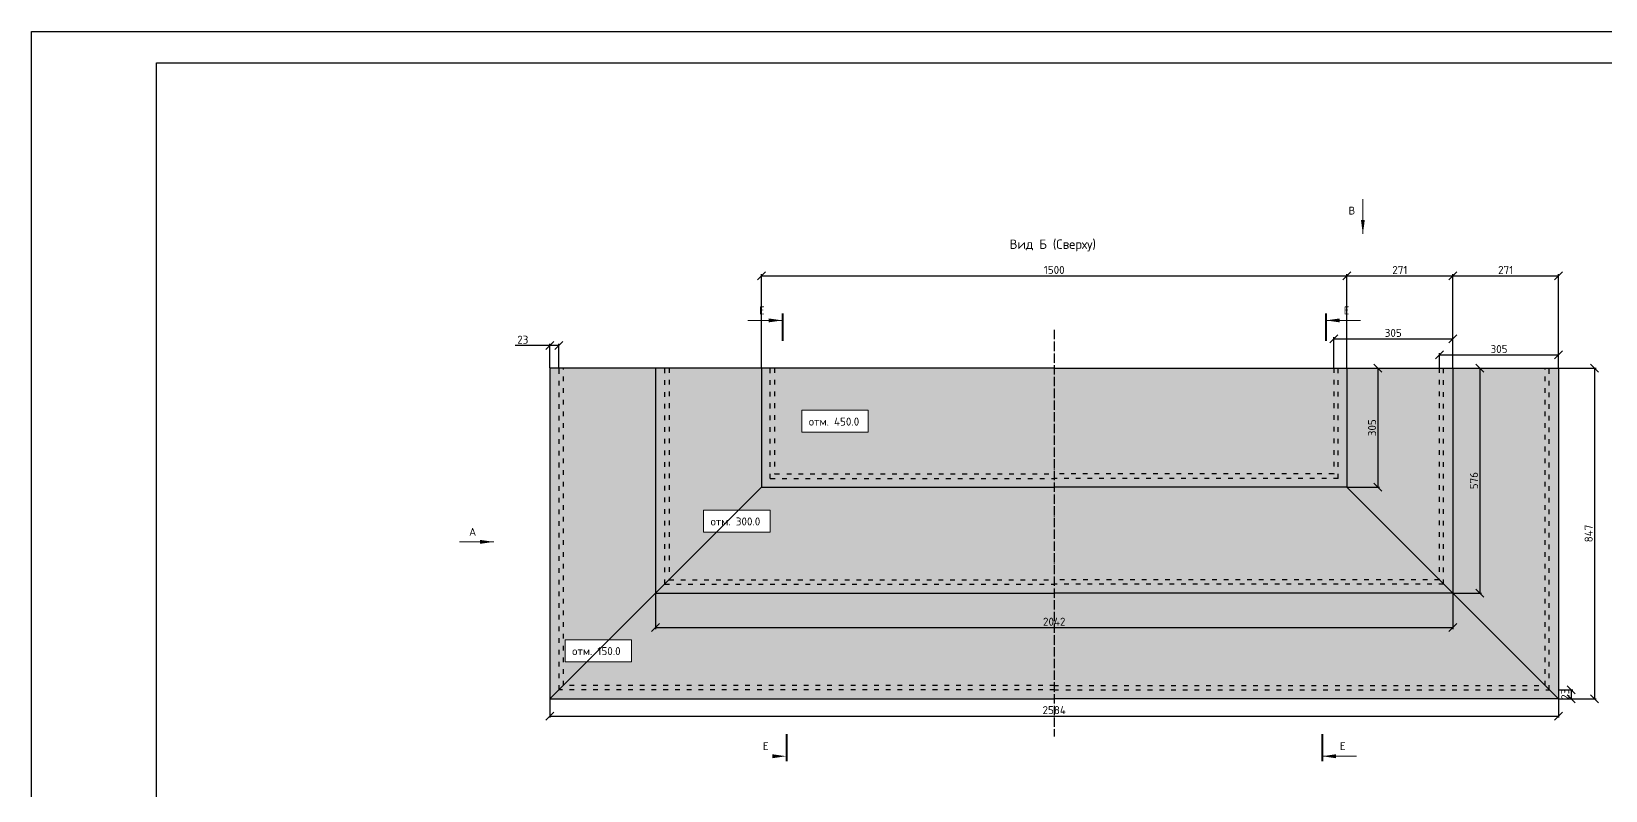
# Model space of a CAD drawing. Header units: millimetres. Extents: x 63961 to 279437, y 165795 to 374915.
# Drawn here: x 137795 to 141828, y 186669 to 188613 of the extents above; entities that cross this region are included whole.
import ezdxf

# ---------------------------------------------------------------- set-up
doc = ezdxf.new("R2010")
doc.units = ezdxf.units.MM
doc.linetypes.add('ACAD_ISO03W100', pattern=[30, 12, -18])
doc.linetypes.add('ACAD_ISO04W100', pattern=[30, 24, -3, 0, -3])
for name, color, linetype in [('Доска невидимый', 32, 'ACAD_ISO03W100'), ('Заливка ступени', 52, 'Continuous'), ('Оси', 120, 'ACAD_ISO04W100'), ('Рамка', 7, 'Continuous'), ('Ступень СМ305 Невидимая', 52, 'ACAD_ISO03W100')]:
    doc.layers.add(name, color=color, linetype=linetype)
doc.layers.add('Размеры', color=150, linetype='Continuous', lineweight=0)
doc.layers.add('Ступень СМ305', color=52, linetype='Continuous', lineweight=30)
doc.styles.get("Standard").update_dxf_attribs({"font": 'isocpeur.ttf'})
doc.dimstyles.new('Копия Аннотативный', dxfattribs={"dimscale": 0, "dimtxt": 20.5, "dimasz": 20.5, "dimexe": 4.25, "dimexo": 0.625, "dimgap": 4.625, "dimtad": 1, "dimtxsty": 'Standard', "dimblk": 'OBLIQUE', "dimcen": 20.5, "dimclrd": 256, "dimclrt": 256, "dimadec": 0, "dimazin": 0, "dimtfac": 1, "dimtmove": 0, "dimatfit": 3, "dimfxl": 1, "dimtfillclr": 4, "dimarcsym": 0})

# ---------------------------------------------------------------- blocks, each defined once
blk = doc.blocks.new('_Oblique')
at = {"color": 0, "linetype": 'ByBlock', "lineweight": -2}
blk.add_line((-0.5, -0.5), (0.5, 0.5), dxfattribs=at)
blk = doc.blocks.new('*D1185')
at = {"layer": 'Defpoints', "color": 0, "transparency": 16777216}
for p in [(141165.5, 187987.4), (139665.5, 187750.6), (141165.5, 187750.6)]:
    blk.add_point(p, dxfattribs=at)
at = {"layer": 'Размеры', "color": 0, "lineweight": -2, "transparency": 16777216}
for p, q in [((139665.5, 187751.3), (139665.5, 187991.7)), ((141165.5, 187751.3), (141165.5, 187991.7))]:
    blk.add_line(p, q, dxfattribs=at)
at = {"layer": 'Размеры', "lineweight": -2, "transparency": 16777216}
blk.add_line((139665.5, 187987.4), (141165.5, 187987.4), dxfattribs=at)
at = {"layer": 'Размеры', "lineweight": -2, "transparency": 16777216, "xscale": 20.5, "yscale": 20.5, "zscale": 20.5, "rotation": 180}
blk.add_blockref('_Oblique', (139665.5, 187987.4), dxfattribs=at)
at = {"layer": 'Размеры', "lineweight": -2, "transparency": 16777216, "xscale": 20.5, "yscale": 20.5, "zscale": 20.5}
blk.add_blockref('_Oblique', (141165.5, 187987.4), dxfattribs=at)
at = {"layer": 'Размеры', "transparency": 16777216, "insert": (140415.5, 188002.5), "char_height": 20.5, "attachment_point": 5}
blk.add_mtext('1500', dxfattribs=at)
blk = doc.blocks.new('*D1186')
at = {"layer": 'Defpoints', "color": 0, "transparency": 16777216}
for p in [(141436.5, 187987.4), (141165.5, 187750.6), (141436.5, 187750.6)]:
    blk.add_point(p, dxfattribs=at)
at = {"layer": 'Размеры', "color": 0, "lineweight": -2, "transparency": 16777216}
for p, q in [((141165.5, 187751.3), (141165.5, 187991.7)), ((141436.5, 187751.3), (141436.5, 187991.7))]:
    blk.add_line(p, q, dxfattribs=at)
at = {"layer": 'Размеры', "lineweight": -2, "transparency": 16777216}
blk.add_line((141165.5, 187987.4), (141436.5, 187987.4), dxfattribs=at)
at = {"layer": 'Размеры', "lineweight": -2, "transparency": 16777216, "xscale": 20.5, "yscale": 20.5, "zscale": 20.5, "rotation": 180}
blk.add_blockref('_Oblique', (141165.5, 187987.4), dxfattribs=at)
at = {"layer": 'Размеры', "lineweight": -2, "transparency": 16777216, "xscale": 20.5, "yscale": 20.5, "zscale": 20.5}
blk.add_blockref('_Oblique', (141436.5, 187987.4), dxfattribs=at)
at = {"layer": 'Размеры', "transparency": 16777216, "insert": (141301, 188002.3), "char_height": 20.5, "attachment_point": 5}
blk.add_mtext('271', dxfattribs=at)
blk = doc.blocks.new('*D1187')
at = {"layer": 'Defpoints', "color": 0, "transparency": 16777216}
for p in [(141707.5, 187987.4), (141436.5, 187750.6), (141707.5, 187750.6)]:
    blk.add_point(p, dxfattribs=at)
at = {"layer": 'Размеры', "color": 0, "lineweight": -2, "transparency": 16777216}
for p, q in [((141436.5, 187751.3), (141436.5, 187991.7)), ((141707.5, 187751.3), (141707.5, 187991.7))]:
    blk.add_line(p, q, dxfattribs=at)
at = {"layer": 'Размеры', "lineweight": -2, "transparency": 16777216}
blk.add_line((141436.5, 187987.4), (141707.5, 187987.4), dxfattribs=at)
at = {"layer": 'Размеры', "lineweight": -2, "transparency": 16777216, "xscale": 20.5, "yscale": 20.5, "zscale": 20.5, "rotation": 180}
blk.add_blockref('_Oblique', (141436.5, 187987.4), dxfattribs=at)
at = {"layer": 'Размеры', "lineweight": -2, "transparency": 16777216, "xscale": 20.5, "yscale": 20.5, "zscale": 20.5}
blk.add_blockref('_Oblique', (141707.5, 187987.4), dxfattribs=at)
at = {"layer": 'Размеры', "transparency": 16777216, "insert": (141572, 188002.3), "char_height": 20.5, "attachment_point": 5}
blk.add_mtext('271', dxfattribs=at)
blk = doc.blocks.new('*D1188')
at = {"layer": 'Defpoints', "color": 0, "transparency": 16777216}
for p in [(141707.5, 187750.6), (141707.5, 186903.6), (141799.7, 186903.6)]:
    blk.add_point(p, dxfattribs=at)
at = {"layer": 'Размеры', "color": 0, "lineweight": -2, "transparency": 16777216}
for p, q in [((141708.1, 187750.6), (141803.9, 187750.6)), ((141708.1, 186903.6), (141803.9, 186903.6))]:
    blk.add_line(p, q, dxfattribs=at)
at = {"layer": 'Размеры', "lineweight": -2, "transparency": 16777216}
blk.add_line((141799.7, 187750.6), (141799.7, 186903.6), dxfattribs=at)
at = {"layer": 'Размеры', "lineweight": -2, "transparency": 16777216, "xscale": 20.5, "yscale": 20.5, "zscale": 20.5}
for p, rotation in [((141799.7, 187750.6), 90), ((141799.7, 186903.6), 270)]:
    blk.add_blockref('_Oblique', p, dxfattribs=dict(at, rotation=rotation))
at = {"layer": 'Размеры', "transparency": 16777216, "insert": (141784.6, 187327.1), "char_height": 20.5, "attachment_point": 5, "rotation": 90}
blk.add_mtext('847', dxfattribs=at)
blk = doc.blocks.new('*D1189')
at = {"layer": 'Defpoints', "color": 0, "transparency": 16777216}
for p in [(141165.5, 187750.6), (141165.5, 187445.6), (141244.9, 187445.6)]:
    blk.add_point(p, dxfattribs=at)
at = {"layer": 'Размеры', "color": 0, "lineweight": -2, "transparency": 16777216}
for p, q in [((141166.1, 187750.6), (141249.1, 187750.6)), ((141166.1, 187445.6), (141249.1, 187445.6))]:
    blk.add_line(p, q, dxfattribs=at)
at = {"layer": 'Размеры', "lineweight": -2, "transparency": 16777216}
blk.add_line((141244.9, 187750.6), (141244.9, 187445.6), dxfattribs=at)
at = {"layer": 'Размеры', "lineweight": -2, "transparency": 16777216, "xscale": 20.5, "yscale": 20.5, "zscale": 20.5}
for p, rotation in [((141244.9, 187750.6), 90), ((141244.9, 187445.6), 270)]:
    blk.add_blockref('_Oblique', p, dxfattribs=dict(at, rotation=rotation))
at = {"layer": 'Размеры', "transparency": 16777216, "insert": (141229.8, 187598.1), "char_height": 20.5, "attachment_point": 5, "rotation": 90}
blk.add_mtext('305', dxfattribs=at)
blk = doc.blocks.new('*D1190')
at = {"layer": 'Defpoints', "color": 0, "transparency": 16777216}
for p in [(141436.5, 187750.6), (141436.5, 187174.6), (141506, 187174.6)]:
    blk.add_point(p, dxfattribs=at)
at = {"layer": 'Размеры', "color": 0, "lineweight": -2, "transparency": 16777216}
for p, q in [((141437.1, 187750.6), (141510.3, 187750.6)), ((141437.1, 187174.6), (141510.3, 187174.6))]:
    blk.add_line(p, q, dxfattribs=at)
at = {"layer": 'Размеры', "lineweight": -2, "transparency": 16777216}
blk.add_line((141506, 187750.6), (141506, 187174.6), dxfattribs=at)
at = {"layer": 'Размеры', "lineweight": -2, "transparency": 16777216, "xscale": 20.5, "yscale": 20.5, "zscale": 20.5}
for p, rotation in [((141506, 187750.6), 90), ((141506, 187174.6), 270)]:
    blk.add_blockref('_Oblique', p, dxfattribs=dict(at, rotation=rotation))
at = {"layer": 'Размеры', "transparency": 16777216, "insert": (141490.9, 187462.6), "char_height": 20.5, "attachment_point": 5, "rotation": 90}
blk.add_mtext('576', dxfattribs=at)
blk = doc.blocks.new('*D1191')
at = {"layer": 'Defpoints', "color": 0, "transparency": 16777216}
for p in [(139394.5, 187174.6), (141436.5, 187174.6), (141436.5, 187086)]:
    blk.add_point(p, dxfattribs=at)
at = {"layer": 'Размеры', "color": 0, "lineweight": -2, "transparency": 16777216}
for p, q in [((139394.5, 187174), (139394.5, 187081.7)), ((141436.5, 187174), (141436.5, 187081.7))]:
    blk.add_line(p, q, dxfattribs=at)
at = {"layer": 'Размеры', "lineweight": -2, "transparency": 16777216}
blk.add_line((139394.5, 187086), (141436.5, 187086), dxfattribs=at)
at = {"layer": 'Размеры', "lineweight": -2, "transparency": 16777216, "xscale": 20.5, "yscale": 20.5, "zscale": 20.5, "rotation": 180}
blk.add_blockref('_Oblique', (139394.5, 187086), dxfattribs=at)
at = {"layer": 'Размеры', "lineweight": -2, "transparency": 16777216, "xscale": 20.5, "yscale": 20.5, "zscale": 20.5}
blk.add_blockref('_Oblique', (141436.5, 187086), dxfattribs=at)
at = {"layer": 'Размеры', "transparency": 16777216, "insert": (140415.5, 187101.1), "char_height": 20.5, "attachment_point": 5}
blk.add_mtext('2042', dxfattribs=at)
blk = doc.blocks.new('*D1192')
at = {"layer": 'Defpoints', "color": 0, "transparency": 16777216}
for p in [(141436.5, 187826), (141131.5, 187750.6), (141436.5, 187750.6)]:
    blk.add_point(p, dxfattribs=at)
at = {"layer": 'Размеры', "color": 0, "lineweight": -2, "transparency": 16777216}
for p, q in [((141131.5, 187751.3), (141131.5, 187830.3)), ((141436.5, 187751.3), (141436.5, 187830.3))]:
    blk.add_line(p, q, dxfattribs=at)
at = {"layer": 'Размеры', "lineweight": -2, "transparency": 16777216}
blk.add_line((141131.5, 187826), (141436.5, 187826), dxfattribs=at)
at = {"layer": 'Размеры', "lineweight": -2, "transparency": 16777216, "xscale": 20.5, "yscale": 20.5, "zscale": 20.5, "rotation": 180}
blk.add_blockref('_Oblique', (141131.5, 187826), dxfattribs=at)
at = {"layer": 'Размеры', "lineweight": -2, "transparency": 16777216, "xscale": 20.5, "yscale": 20.5, "zscale": 20.5}
blk.add_blockref('_Oblique', (141436.5, 187826), dxfattribs=at)
at = {"layer": 'Размеры', "transparency": 16777216, "insert": (141284, 187841.1), "char_height": 20.5, "attachment_point": 5}
blk.add_mtext('305', dxfattribs=at)
blk = doc.blocks.new('*D1193')
at = {"layer": 'Defpoints', "color": 0, "transparency": 16777216}
for p in [(141402.5, 187750.6), (141707.5, 187784.6), (141707.5, 187750.6)]:
    blk.add_point(p, dxfattribs=at)
at = {"layer": 'Размеры', "color": 0, "lineweight": -2, "transparency": 16777216}
for p, q in [((141402.5, 187751.3), (141402.5, 187788.8)), ((141707.5, 187751.3), (141707.5, 187788.8))]:
    blk.add_line(p, q, dxfattribs=at)
at = {"layer": 'Размеры', "lineweight": -2, "transparency": 16777216}
blk.add_line((141402.5, 187784.6), (141707.5, 187784.6), dxfattribs=at)
at = {"layer": 'Размеры', "lineweight": -2, "transparency": 16777216, "xscale": 20.5, "yscale": 20.5, "zscale": 20.5, "rotation": 180}
blk.add_blockref('_Oblique', (141402.5, 187784.6), dxfattribs=at)
at = {"layer": 'Размеры', "lineweight": -2, "transparency": 16777216, "xscale": 20.5, "yscale": 20.5, "zscale": 20.5}
blk.add_blockref('_Oblique', (141707.5, 187784.6), dxfattribs=at)
at = {"layer": 'Размеры', "transparency": 16777216, "insert": (141555, 187799.7), "char_height": 20.5, "attachment_point": 5}
blk.add_mtext('305', dxfattribs=at)
blk = doc.blocks.new('*D1179')
at = {"layer": 'Defpoints', "color": 0, "transparency": 16777216}
for p in [(139123.5, 186903.6), (141707.5, 186903.6), (141707.5, 186859.4)]:
    blk.add_point(p, dxfattribs=at)
at = {"layer": 'Размеры', "color": 0, "lineweight": -2, "transparency": 16777216}
for p, q in [((139123.5, 186903), (139123.5, 186855.2)), ((141707.5, 186903), (141707.5, 186855.2))]:
    blk.add_line(p, q, dxfattribs=at)
at = {"layer": 'Размеры', "lineweight": -2, "transparency": 16777216}
blk.add_line((139123.5, 186859.4), (141707.5, 186859.4), dxfattribs=at)
at = {"layer": 'Размеры', "lineweight": -2, "transparency": 16777216, "xscale": 20.5, "yscale": 20.5, "zscale": 20.5, "rotation": 180}
blk.add_blockref('_Oblique', (139123.5, 186859.4), dxfattribs=at)
at = {"layer": 'Размеры', "lineweight": -2, "transparency": 16777216, "xscale": 20.5, "yscale": 20.5, "zscale": 20.5}
blk.add_blockref('_Oblique', (141707.5, 186859.4), dxfattribs=at)
at = {"layer": 'Размеры', "transparency": 16777216, "insert": (140415.5, 186874.5), "char_height": 20.5, "attachment_point": 5}
blk.add_mtext('2584', dxfattribs=at)
blk = doc.blocks.new('*D1213')
at = {"layer": 'Defpoints', "color": 0, "transparency": 16777216}
for p in [(139146.5, 187808.6), (139123.5, 187750.6), (139146.5, 187750.6)]:
    blk.add_point(p, dxfattribs=at)
at = {"layer": 'Размеры', "lineweight": -2, "transparency": 16777216}
for p, q in [((139123.5, 187808.6), (139034.7, 187808.6)), ((139146.5, 187808.6), (139123.5, 187808.6))]:
    blk.add_line(p, q, dxfattribs=at)
at = {"layer": 'Размеры', "color": 0, "lineweight": -2, "transparency": 16777216}
for p, q in [((139123.5, 187751.3), (139123.5, 187812.8)), ((139146.5, 187751.3), (139146.5, 187812.8))]:
    blk.add_line(p, q, dxfattribs=at)
at = {"layer": 'Размеры', "lineweight": -2, "transparency": 16777216, "xscale": 20.5, "yscale": 20.5, "zscale": 20.5, "rotation": 180}
blk.add_blockref('_Oblique', (139123.5, 187808.6), dxfattribs=at)
at = {"layer": 'Размеры', "lineweight": -2, "transparency": 16777216, "xscale": 20.5, "yscale": 20.5, "zscale": 20.5}
blk.add_blockref('_Oblique', (139146.5, 187808.6), dxfattribs=at)
at = {"layer": 'Размеры', "transparency": 16777216, "insert": (139054.2, 187823.7), "char_height": 20.5, "attachment_point": 5}
blk.add_mtext('23', dxfattribs=at)
blk = doc.blocks.new('*D1214')
at = {"layer": 'Defpoints', "color": 0, "transparency": 16777216}
for p in [(141707.5, 186926.6), (141707.5, 186903.6), (141739.7, 186903.6)]:
    blk.add_point(p, dxfattribs=at)
at = {"layer": 'Размеры', "color": 0, "lineweight": -2, "transparency": 16777216}
for p, q in [((141708.1, 186926.6), (141744, 186926.6)), ((141708.1, 186903.6), (141744, 186903.6))]:
    blk.add_line(p, q, dxfattribs=at)
at = {"layer": 'Размеры', "lineweight": -2, "transparency": 16777216}
blk.add_line((141739.7, 186926.6), (141739.7, 186903.6), dxfattribs=at)
at = {"layer": 'Размеры', "lineweight": -2, "transparency": 16777216, "xscale": 20.5, "yscale": 20.5, "zscale": 20.5}
for p, rotation in [((141739.7, 186926.6), 90), ((141739.7, 186903.6), 270)]:
    blk.add_blockref('_Oblique', p, dxfattribs=dict(at, rotation=rotation))
at = {"layer": 'Размеры', "transparency": 16777216, "insert": (141724.6, 186915.1), "char_height": 20.5, "attachment_point": 5, "rotation": 90}
blk.add_mtext('23', dxfattribs=at)

msp = doc.modelspace()

# ---------------------------------------------------------------- hatches: boundary and pattern name
at = {"layer": 'Заливка ступени', "true_color": 0xf8f6b0}
h = msp.add_hatch(color=51, dxfattribs=at)
h.dxf.hatch_style = 1
h.paths.add_polyline_path([(139665.479, 187750.636), (140415.479, 187750.636), (140415.479, 187445.636), (139665.479, 187445.636)])
h.paths.add_polyline_path([(139687.434, 187330.76), (139550.603, 187330.76), (139394.479, 187174.636), (140415.479, 187174.636), (140415.479, 187445.636), (139665.479, 187445.636), (139606.914, 187387.071), (139687.434, 187387.071)])
h.paths.add_polyline_path([(139768.626, 187586.644), (139768.626, 187642.955), (139939.034, 187642.955), (139939.034, 187586.644)])
h.paths.add_polyline_path([(139550.603, 187330.76), (139517.025, 187330.76), (139517.025, 187387.071), (139606.914, 187387.071), (139665.479, 187445.636), (139665.479, 187750.636), (139394.479, 187750.636), (139394.479, 187174.636)])
h.paths.add_polyline_path([(139332.871, 186998.61), (139218.453, 186998.61), (139123.479, 186903.636), (140415.479, 186903.636), (140415.479, 187174.636), (139394.479, 187174.636), (139274.764, 187054.921), (139332.871, 187054.921)])
h.paths.add_polyline_path([(139162.462, 187054.921), (139274.764, 187054.921), (139394.479, 187174.636), (139394.479, 187750.636), (139123.479, 187750.636), (139123.479, 186903.636), (139218.453, 186998.61), (139162.462, 186998.61)])
h = msp.add_hatch(color=51, dxfattribs=at)
h.dxf.hatch_style = 1
h.paths.add_polyline_path([(141707.479, 187750.636), (141470.479, 187750.636), (141436.479, 187750.636), (141436.479, 187174.636), (141707.479, 186903.636)])
h.paths.add_polyline_path([(141436.479, 187750.636), (141165.479, 187750.636), (141165.479, 187445.636), (141436.479, 187174.636)])
h.paths.add_polyline_path([(141165.479, 187750.636), (140415.479, 187750.636), (140415.479, 187445.636), (141165.479, 187445.636)])
h.paths.add_polyline_path([(141165.479, 187445.636), (140415.479, 187445.636), (140415.479, 187174.636), (141436.479, 187174.636)])
h.paths.add_polyline_path([(141436.479, 187174.636), (140415.479, 187174.636), (140415.479, 186903.636), (141707.479, 186903.636)])

# ---------------------------------------------------------------- linework, layer by layer
at = {"layer": 'Доска невидимый'}
for p, q in [((139147.104, 186926.636), (139147.104, 187750.636)), ((139158.104, 186937.636), (139158.104, 187750.636)), ((139418.104, 187197.636), (139418.104, 187750.636)), ((139688.256, 187467.788), (139688.256, 187750.636)), ((141142.702, 187467.788), (141142.702, 187750.636)), ((141412.854, 187197.636), (141412.854, 187750.636)), ((141672.854, 186937.636), (141672.854, 187750.636)), ((141683.854, 186926.636), (141683.854, 187750.636)), ((139688.256, 187467.788), (140416.104, 187468.212)), ((141142.702, 187467.788), (140414.854, 187468.212)), ((139418.104, 187197.636), (140416.104, 187197.636)), ((141412.854, 187197.636), (140414.854, 187197.636)), ((140416.104, 186926.636), (139147.104, 186926.636)), ((140416.104, 186937.636), (139158.104, 186937.636)), ((140414.854, 186937.636), (141672.854, 186937.636)), ((140414.854, 186926.636), (141683.854, 186926.636))]:
    msp.add_line(p, q, dxfattribs=at)
at = {"layer": 'Оси'}
msp.add_line((140415.479, 187848.784), (140415.479, 186807.32), dxfattribs=at)
at = {"layer": 'Размеры', "color": 2}
for p, q in [((141206.171, 188095.02), (141206.171, 188183.484)), ((139719.479, 187873.115), (139631.015, 187873.115)), ((141111.479, 187873.115), (141199.943, 187873.115)), ((138980.279, 187305.708), (138891.815, 187305.708)), ((141101.587, 186756.372), (141190.051, 186756.372))]:
    msp.add_line(p, q, dxfattribs=at)
at = {"layer": 'Размеры', "color": 2, "lineweight": 40}
for p, q in [((139719.479, 187890.428), (139719.479, 187820.625)), ((141111.479, 187890.428), (141111.479, 187820.625)), ((139729.372, 186813.314), (139729.372, 186743.511)), ((141101.587, 186813.314), (141101.587, 186743.511))]:
    msp.add_line(p, q, dxfattribs=at)
at = {"layer": 'Размеры', "color": 2}
for points in [[(141206.171, 188095.02, 0, 10, 0), (141206.171, 188130.631, 10, 10, 0)], [(139719.479, 187873.115, 0, 10, 0), (139683.868, 187873.115, 10, 10, 0)], [(141111.479, 187873.115, 0, 10, 0), (141147.09, 187873.115, 10, 10, 0)], [(138980.279, 187305.708, 0, 10, 0), (138944.668, 187305.708, 10, 10, 0)], [(139729.372, 186756.372, 0, 10, 0), (139693.761, 186756.372, 10, 10, 0)], [(141101.587, 186756.372, 0, 10, 0), (141137.198, 186756.372, 10, 10, 0)]]:
    msp.add_lwpolyline(points, format="xyseb", dxfattribs=at)
at = {"layer": 'Размеры', "color": 2, "const_width": 5}
for points in [[(141206.171, 188095.02), (141206.171, 188095.02)], [(138980.279, 187305.708), (138980.279, 187305.708)]]:
    msp.add_lwpolyline(points, dxfattribs=at)
at = {"layer": 'Размеры'}
for points in [[(139768.626, 187642.955), (139939.034, 187642.955), (139939.034, 187586.644), (139768.626, 187586.644)], [(139517.025, 187387.071), (139687.434, 187387.071), (139687.434, 187330.76), (139517.025, 187330.76)], [(139162.462, 187054.921), (139332.871, 187054.921), (139332.871, 186998.61), (139162.462, 186998.61)]]:
    msp.add_lwpolyline(points, close=True, dxfattribs=at)
at = {"layer": 'Рамка'}
for p, q in [((137795.49, 188613.48), (151251.49, 188613.48)), ((137795.49, 179109.48), (137795.49, 188613.48)), ((138115.49, 188533.48), (151171.49, 188533.48)), ((138115.49, 179189.48), (138115.49, 188533.48))]:
    msp.add_line(p, q, dxfattribs=at)
at = {"layer": 'Ступень СМ305'}
for p, q in [((139360.479, 187750.636), (139123.479, 187750.636)), ((139123.479, 187750.636), (139123.479, 186903.636)), ((139665.479, 187750.636), (139360.479, 187750.636)), ((139394.479, 187750.636), (139394.479, 187174.636)), ((139665.479, 187750.636), (139665.479, 187445.636)), ((140415.479, 187750.636), (139665.479, 187750.636)), ((140415.479, 187750.636), (141165.479, 187750.636)), ((141165.479, 187750.636), (141165.479, 187445.636)), ((141165.479, 187750.636), (141470.479, 187750.636)), ((141436.479, 187750.636), (141436.479, 187174.636)), ((141470.479, 187750.636), (141707.479, 187750.636)), ((141707.479, 187750.636), (141707.479, 186903.636)), ((139665.479, 187445.636), (139394.479, 187174.636)), ((139665.479, 187445.636), (140415.479, 187445.636)), ((141165.479, 187445.636), (140415.479, 187445.636)), ((141165.479, 187445.636), (141436.479, 187174.636)), ((139394.479, 187174.636), (139123.479, 186903.636)), ((139394.479, 187174.636), (140415.479, 187174.636)), ((141436.479, 187174.636), (140415.479, 187174.636)), ((141436.479, 187174.636), (141707.479, 186903.636)), ((139123.479, 186903.636), (140415.479, 186903.636)), ((141707.479, 186903.636), (140415.479, 186903.636))]:
    msp.add_line(p, q, dxfattribs=at)
at = {"layer": 'Ступень СМ305 Невидимая'}
for p, q in [((139429.104, 187750.636), (139429.104, 187208.636)), ((139699.256, 187750.636), (139699.256, 187478.788)), ((141131.702, 187750.636), (141131.702, 187478.788)), ((141401.854, 187750.636), (141401.854, 187208.636)), ((139700.104, 187479.636), (140416.104, 187479.636)), ((141130.854, 187479.636), (140414.854, 187479.636)), ((139429.104, 187208.636), (140416.104, 187208.636)), ((141401.854, 187208.636), (140414.854, 187208.636))]:
    msp.add_line(p, q, dxfattribs=at)

# ---------------------------------------------------------------- texts
at = {"layer": 'Размеры', "color": 7}
msp.add_text('Вид Б (Сверху)', height=24, dxfattribs=at).set_placement((140301.077, 188056.412))
at = {"layer": 'Размеры', "color": 2, "char_height": 20}
for s, insert, attachment_point in [('В', (141186.323, 188164.407), 3), ('Е', (139673.835, 187908.887), 3), ('Е', (141157.124, 187908.887), 1), ('А', (138934.634, 187341.479), 3), ('Е', (139683.727, 186792.144), 3), ('Е', (141147.231, 186792.144), 1)]:
    msp.add_mtext(s, dxfattribs=dict(at, insert=insert, attachment_point=attachment_point))
at = {"layer": 'Размеры', "char_height": 20.5, "attachment_point": 1}
for s, insert in [('отм. 450.0', (139786.904, 187624.055)), ('отм. 300.0', (139535.303, 187368.17)), ('отм. 150.0', (139180.741, 187036.021))]:
    msp.add_mtext_dynamic_manual_height_columns(s, width=173.6503, gutter_width=5235.303, heights=[0], dxfattribs=dict(at, insert=insert))

# ---------------------------------------------------------------- dimensions: what is measured, and where the dimension line sits
at = {"layer": 'Размеры'}
dim = msp.add_linear_dim(base=(141165.479, 187987.414), p1=(139665.479, 187750.636), p2=(141165.479, 187750.636), dimstyle='Копия Аннотативный', override={"dimexe": 4.25}, dxfattribs=at)
dim.commit()
dim.dimension.update_dxf_attribs({"geometry": '*D1185', "text_midpoint": (140415.479, 188002.506)})
for base, p1, p2, picture, middle in [((141436.479, 187987.414), (141165.479, 187750.636), (141436.479, 187750.636), '*D1186', (141300.979, 188002.331)), ((141707.479, 187987.414), (141436.479, 187750.636), (141707.479, 187750.636), '*D1187', (141571.979, 188002.331)), ((141436.479, 187826.02), (141131.479, 187750.636), (141436.479, 187750.636), '*D1192', (141283.979, 187841.119)), ((141707.479, 187784.569), (141402.479, 187750.636), (141707.479, 187750.636), '*D1193', (141554.979, 187799.668)), ((141436.479, 187085.968), (139394.479, 187174.636), (141436.479, 187174.636), '*D1191', (140415.479, 187101.06)), ((141707.479, 186859.434), (139123.479, 186903.636), (141707.479, 186903.636), '*D1179', (140415.479, 186874.526))]:
    dim = msp.add_linear_dim(base=base, p1=p1, p2=p2, dimstyle='Копия Аннотативный', dxfattribs=at)
    dim.commit()
    dim.dimension.update_dxf_attribs({"geometry": picture, "text_midpoint": middle})
dim = msp.add_linear_dim(base=(139146.479, 187808.557), p1=(139123.479, 187750.636), p2=(139146.479, 187750.636), dimstyle='Копия Аннотативный', dxfattribs=at)
dim.commit()
dim.dimension.update_dxf_attribs({"geometry": '*D1213', "text_midpoint": (139054.155, 187808.557), "dimtype": 160})
for base, p1, p2, picture, middle in [((141244.873, 187445.636), (141165.479, 187750.636), (141165.479, 187445.636), '*D1189', (141229.774, 187598.136)), ((141506.017, 187174.636), (141436.479, 187750.636), (141436.479, 187174.636), '*D1190', (141490.926, 187462.636)), ((141799.687, 186903.636), (141707.479, 187750.636), (141707.479, 186903.636), '*D1188', (141784.595, 187327.136))]:
    dim = msp.add_linear_dim(base=base, p1=p1, p2=p2, angle=90, dimstyle='Копия Аннотативный', dxfattribs=at)
    dim.commit()
    dim.dimension.update_dxf_attribs({"geometry": picture, "text_midpoint": middle})
dim = msp.add_linear_dim(base=(141739.743, 186903.636), p1=(141707.479, 186926.636), p2=(141707.479, 186903.636), angle=90, dimstyle='Копия Аннотативный', dxfattribs=at)
dim.commit()
dim.dimension.update_dxf_attribs({"geometry": '*D1214', "text_midpoint": (141739.743, 186915.136), "dimtype": 160})

doc.saveas('drawing.dxf')
